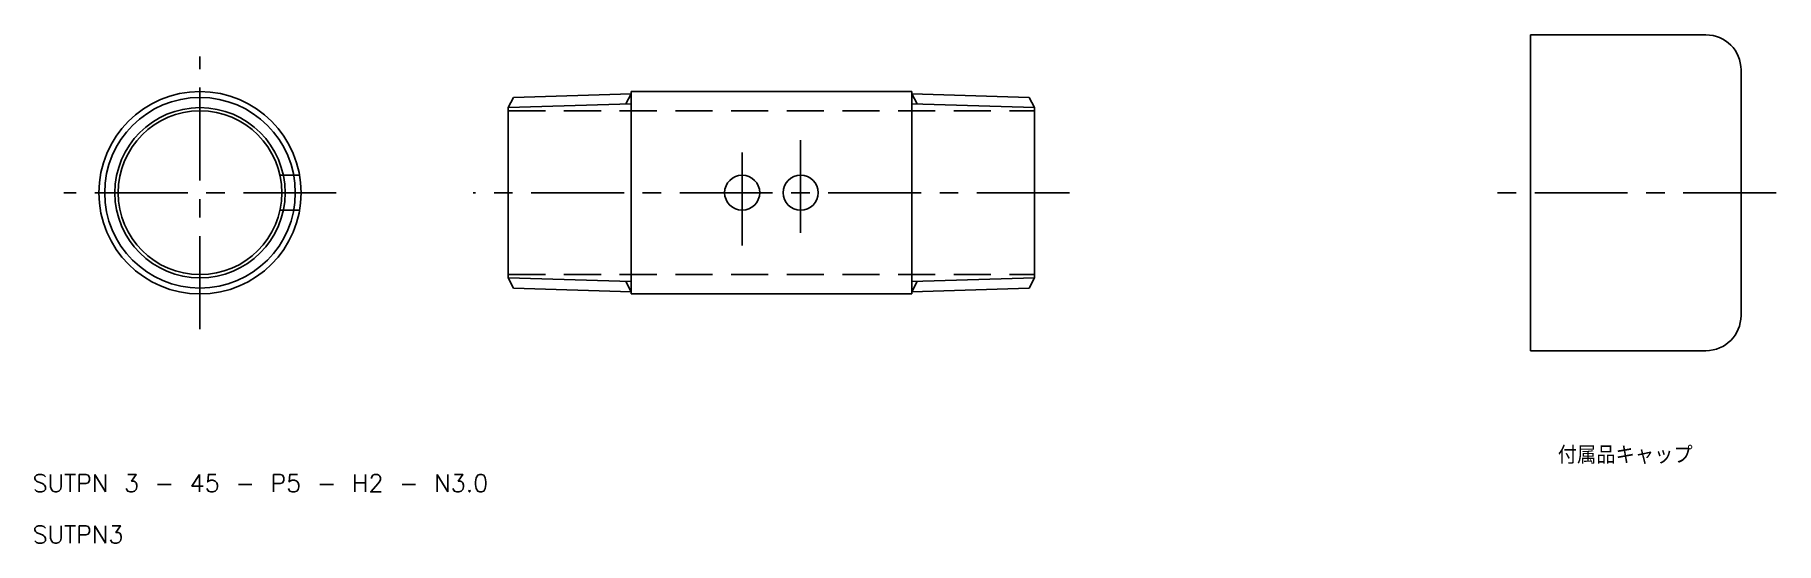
# Model space of a CAD drawing. Extents: x 46 to 195, y 42 to 85.
import ezdxf

# ---------------------------------------------------------------- set-up
doc = ezdxf.new("R2010")
doc.units = 0
doc.header["$LTSCALE"] = 0.25
doc.linetypes.add('CENTER', pattern=[50.8, 31.75, -6.35, 6.35, -6.35])
doc.linetypes.add('DASHED', pattern=[19.05, 12.7, -6.35])
doc.layers.get('0').update_dxf_attribs({"linetype": 'CONTINUOUS'})
doc.layers.add('CENTER', color=1, linetype='CONTINUOUS')
doc.styles.get("Standard").update_dxf_attribs({"font": 'txt.shx', "bigfont": 'bigfont.shx'})

msp = doc.modelspace()

# ---------------------------------------------------------------- linework, layer by layer
for p, q in [((173.97, 84.97), (173.97, 57.97)), ((188.97, 84.97), (173.97, 84.97)), ((191.97, 81.97), (191.97, 60.97)), ((86.56, 78.75), (87.01, 79.62)), ((87.01, 79.62), (97.06, 79.93)), ((97.06, 80.12), (121.06, 80.12)), ((97.06, 62.82), (97.06, 80.12)), ((121.06, 62.82), (121.06, 80.12)), ((131.11, 79.62), (121.06, 79.93)), ((131.56, 78.75), (131.11, 79.62)), ((86.56, 64.19), (86.56, 78.75)), ((131.56, 64.19), (131.56, 78.75)), ((86.56, 64.19), (87.01, 63.32)), ((131.56, 64.19), (131.11, 63.32)), ((87.01, 63.32), (97.06, 63.01)), ((97.06, 62.82), (121.06, 62.82)), ((131.11, 63.32), (121.06, 63.01)), ((188.97, 57.97), (173.97, 57.97))]:
    msp.add_line(p, q)
at = {"color": 3}
for p, q in [((86.56, 78.75), (97.06, 79.08)), ((96.61, 79.06), (97.06, 79.93)), ((121.51, 79.06), (121.06, 79.93)), ((131.56, 78.75), (121.06, 79.08)), ((86.56, 64.19), (97.06, 63.87)), ((131.56, 64.19), (121.06, 63.87)), ((96.61, 63.88), (97.06, 63.01)), ((121.51, 63.88), (121.06, 63.01))]:
    msp.add_line(p, q, dxfattribs=at)
at = {"color": 3, "linetype": 'DASHED'}
for p, q in [((86.56, 78.47), (131.56, 78.47)), ((68.72, 72.97), (67.04, 72.97)), ((68.72, 69.97), (67.04, 69.97)), ((86.56, 64.47), (131.56, 64.47))]:
    msp.add_line(p, q, dxfattribs=at)
for centre, radius in [((60.2, 71.47), 8.65), ((60.2, 71.47), 8.15), ((60.2, 71.47), 7), ((106.56, 71.47), 1.5), ((111.56, 71.47), 1.5)]:
    msp.add_circle(centre, radius)
at = {"color": 3}
msp.add_circle((60.2, 71.47), 7.28, dxfattribs=at)
for centre, start, end in [((188.97, 81.97), 0, 90), ((188.97, 60.97), 270, 0)]:
    msp.add_arc(centre, 3, start, end)
at = {"layer": 'CENTER', "linetype": 'CENTER'}
for p, q in [((60.2, 59.82), (60.2, 83.12)), ((106.56, 66.97), (106.56, 75.97)), ((111.56, 75.97), (111.56, 66.97)), ((71.85, 71.47), (48.55, 71.47)), ((134.56, 71.47), (83.56, 71.47)), ((194.97, 71.47), (170.97, 71.47))]:
    msp.add_line(p, q, dxfattribs=at)

# ---------------------------------------------------------------- texts
at = {"linetype": 'CONTINUOUS'}
for s, height, p in [('付属品キャップ', 1.497, (176.3, 48.3)), ('SUTPN 3 - 45 - P5 - H2 - N3.0', 1.4969, (45.89, 45.89)), ('SUTPN3', 1.497, (45.89, 41.51))]:
    msp.add_text(s, height=height, dxfattribs=at).set_placement(p)

doc.saveas('drawing.dxf')
